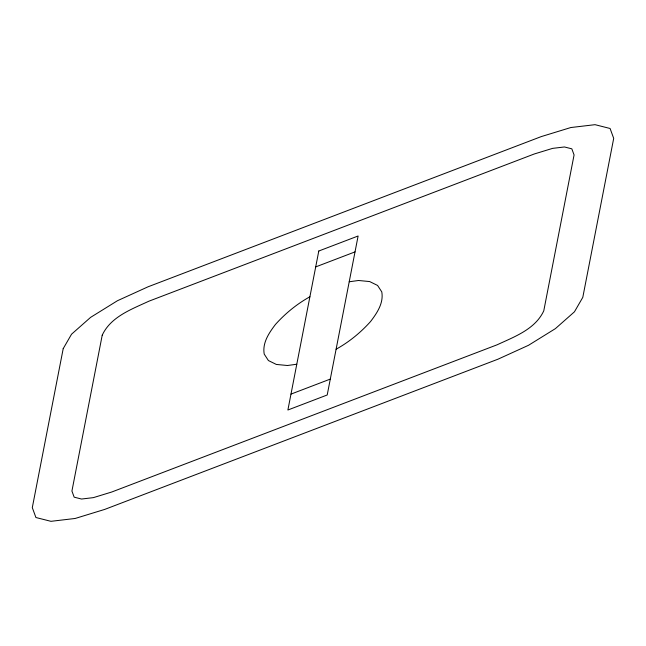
<?xml version="1.0" encoding="UTF-8"?>
<svg xmlns="http://www.w3.org/2000/svg" width="646" height="646" viewBox="0 0 646 646"><rect width="100%" height="100%" fill="white"/><g stroke="black" fill="none" stroke-linecap="round" stroke-linejoin="round"><path stroke-width="0.97" d="M309.894 296.78C296.91 303.959 285.33 313.447 275.43 324.478C268.986 332.965 262.219 342.881 264.214 354.097L268.413 360.549L276.335 364.441L287.438 365.507L296.78 364.239M336.106 349.22C349.09 342.041 360.67 332.553 370.57 321.522C377.014 313.035 383.781 303.119 381.786 291.903L377.587 285.451L369.665 281.559L358.562 280.493L349.22 281.761M315.7 266.911L355.025 251.892M290.975 394.108L330.3 379.089M63.203 348.646L32.3 507.635L35.918 517.519L50.961 521.322L75.138 518.472L104.765 509.395L497.969 359.192L528.541 345.279L555.39 328.636L574.447 311.808L582.797 297.354L613.7 138.365L610.082 128.481L595.039 124.678L570.862 127.528L541.235 136.605L148.031 286.808L117.459 300.721L90.61 317.364L71.553 334.192L63.203 348.646M102.221 335.193L71.924 491.049L74.169 497.17L81.541 499.035L93.387 497.63L111.726 492.018L497.186 344.77C514.41 336.752 535.251 329.266 543.779 310.807L574.076 154.951L571.831 148.83L564.459 146.965L552.613 148.37L534.274 153.982L148.814 301.23C131.59 309.248 110.749 316.734 102.221 335.193M318.793 251.011L287.89 410.008L327.207 394.989L358.11 235.992L318.793 251.011"/></g></svg>
